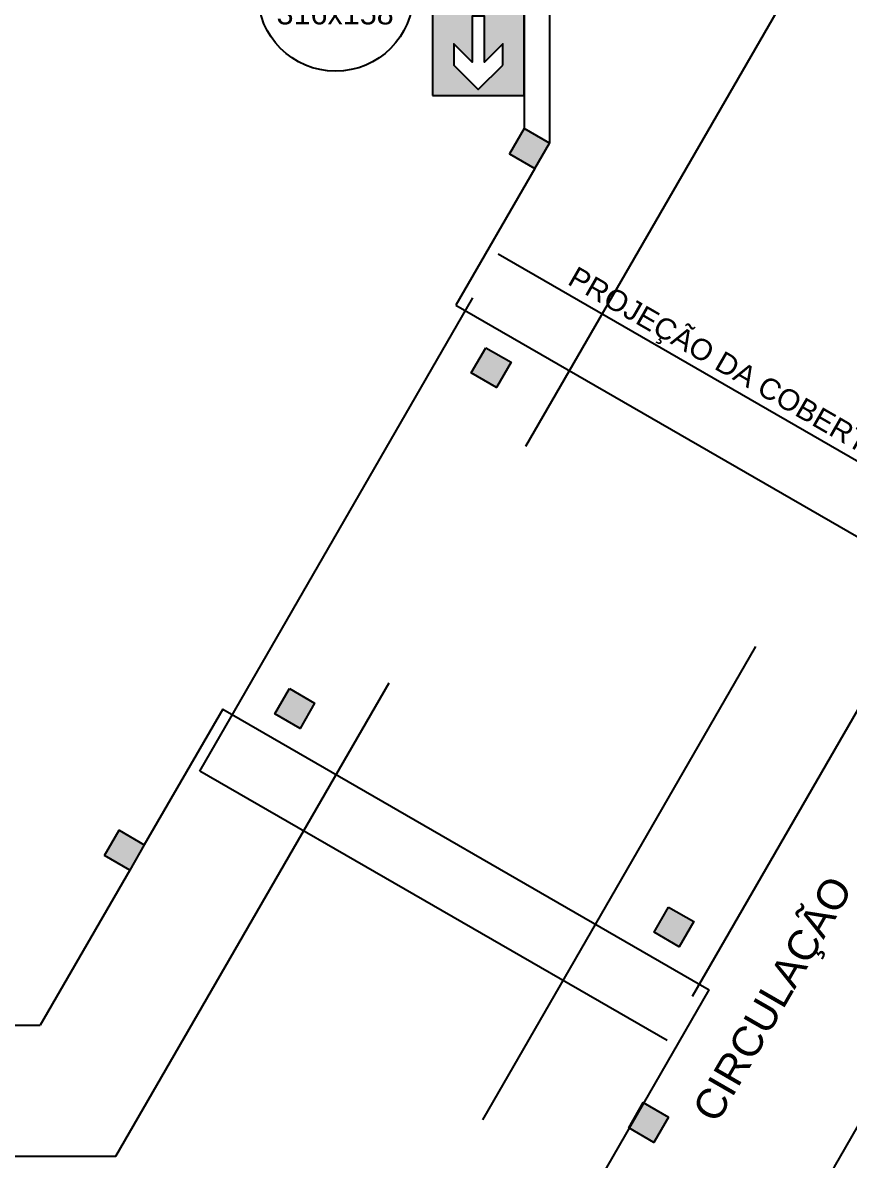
# Model space of a CAD drawing. Header units: centimetres. Extents: x 6807 to 16527, y -130 to 6110.
# Drawn here: x 12563 to 13130, y 2398 to 3178 of the extents above; entities that cross this region are included whole.
import ezdxf
from ezdxf.enums import TextEntityAlignment as Align

# ---------------------------------------------------------------- set-up
doc = ezdxf.new("R2010")
doc.units = ezdxf.units.CM
doc.header["$LTSCALE"] = 10
doc.linetypes.add('TRACEJADO_G', pattern=[0.375, 0.25, -0.125])
for name, color, linetype in [('_TERREO', 7, 'Continuous'), ('a-251', 251, 'Continuous'), ('A-COTAS', 1, 'Continuous'), ('A-PARED', 3, 'Continuous'), ('A-PAREDE', 5, 'Continuous'), ('A-PILAR', 6, 'Continuous'), ('A-PISOS-CTEL', 2, 'TRACEJADO_G'), ('A-PISOS-NIVEL', 1, 'Continuous'), ('ARQ-ALV-CORTE', 5, 'Continuous'), ('ARQ-TXT-1_050', 2, 'Continuous'), ('ARQ-TXT-1_075', 2, 'Continuous'), ('s-251', 250, 'Continuous'), ('t20_ILU', 1, 'Continuous'), ('TIPO_A-03_ILU', 3, 'Continuous')]:
    doc.layers.add(name, color=color, linetype=linetype)
doc.styles.add('ESC-50-A20', font='arial.ttf', dxfattribs={"height": 0.1})
doc.styles.add('T15', font='arial.ttf', dxfattribs={"height": 0.15})

# ---------------------------------------------------------------- blocks, each defined once
blk = doc.blocks.new('*U2')
h = blk.add_hatch(color=92)
h.dxf.hatch_style = 1
h.paths.add_polyline_path([(6.3, 0), (6.3, -6.3), (-6.3, -6.3), (-6.3, 0)])
h.paths.add_polyline_path([(1.3, -2.578), (1.3, -2.879), (1.3, -5.546), (1.655, -5.901), (2.01, -5.901), (1.655, -5.546), (2.157, -5.546), (2.512, -5.901), (5.205, -5.901), (4.85, -5.546), (4.85, -4.89), (5.702, -4.89), (4.85, -4.038), (4.85, -0.399), (1.3, -0.399)], flags=16)
h.paths.add_polyline_path([(-0.861, -2.73), (-4.011, -2.73), (-2.751, -1.47), (-4.221, -1.47), (-5.901, -3.15), (-4.221, -4.83), (-2.751, -4.83), (-4.011, -3.57), (-0.861, -3.57)], flags=16)
h.paths.add_polyline_path([(2.884, -1.58, 1), (2.218, -1.58, 1)], flags=0)
h = blk.add_hatch(color=92)
h.dxf.hatch_style = 1
h.paths.add_polyline_path([(2.218, -1.58, -1), (2.884, -1.58, -1)])
h = blk.add_hatch(color=92)
h.dxf.hatch_style = 1
h.paths.add_polyline_path([(2.558, -2.503), (2.188, -2.874), (1.3, -2.874), (1.3, -2.578), (2.065, -2.578), (2.548, -2.095, -0.198912), (2.81, -1.987), (3.84, -1.987, -0.267949), (4.16, -2.172), (4.489, -2.742, -1), (4.233, -2.89), (3.883, -2.282), (3.456, -2.282), (3.839, -2.946, -0.131652), (3.889, -3.131), (3.889, -4.353), (5.035, -4.353), (5.479, -4.797), (3.815, -4.797, -0.414214), (3.445, -4.427), (3.445, -3.719, 0.73323), (3.38, -3.699), (2.197, -5.389), (1.655, -5.389), (3.063, -3.378)])
at = {"layer": 'a-251', "color": 92}
blk.add_line((1.3, -2.578), (1.3, -2.879), dxfattribs=at)
at = {"layer": 's-251', "color": 1}
for points in [[(-6.3, -6.3), (-6.3, 0), (6.3, 0), (6.3, -6.3)], [(-4.221, -1.47), (-2.751, -1.47), (-4.011, -2.73), (-0.861, -2.73), (-0.861, -3.57), (-4.011, -3.57), (-2.751, -4.83), (-4.221, -4.83), (-5.901, -3.15)]]:
    blk.add_lwpolyline(points, close=True, dxfattribs=at)
blk.add_lwpolyline([(1.3, -2.879), (1.3, -5.546), (1.655, -5.901), (2.01, -5.901), (1.655, -5.546), (2.157, -5.546), (2.512, -5.901), (5.205, -5.901), (4.85, -5.546), (4.85, -4.89), (5.702, -4.89), (5.073, -4.261), (4.85, -4.261), (4.85, -0.399), (1.3, -0.399), (1.3, -2.578), (2.065, -2.578), (2.548, -2.095, -0.198912), (2.81, -1.987), (3.84, -1.987, -0.267949), (4.16, -2.172), (4.489, -2.742, -1), (4.233, -2.89), (3.883, -2.282), (3.456, -2.282), (3.839, -2.946, -0.131652), (3.889, -3.131), (3.889, -4.353), (5.035, -4.353), (5.479, -4.797), (3.815, -4.797, -0.414214), (3.445, -4.427), (3.445, -3.719, 0.73323), (3.38, -3.699), (2.197, -5.389), (1.655, -5.389), (3.063, -3.378), (2.558, -2.503), (2.188, -2.874), (1.3, -2.874), (1.3, -2.879), (1.3, -2.874)], format="xyb", dxfattribs=at)
blk.add_circle((2.551, -1.58), 0.333, dxfattribs=at)

msp = doc.modelspace()

# ---------------------------------------------------------------- hatches: boundary and pattern name
at = {"layer": 'A-COTAS'}
h = msp.add_hatch(color=253, dxfattribs=at)
h.set_gradient(color1=(173, 173, 173), color2=(173, 173, 173))
h.paths.add_polyline_path([(12911, 3091.9), (12899.45, 3091.9), (12897.34, 3088.24), (12911, 3080.35)])
h.paths.add_polyline_path([(12922.55, 3091.9), (12911, 3091.9), (12911, 3080.35), (12914.66, 3078.24)])
h.paths.add_polyline_path([(12911, 3103.45), (12911, 3091.9), (12922.55, 3091.9), (12924.66, 3095.56)])
h.paths.add_polyline_path([(12911, 3103.45), (12907.34, 3105.56), (12899.45, 3091.9), (12911, 3091.9)])
h.paths.add_polyline_path([(12922.55, 3311.9), (12911, 3311.9), (12911, 3300.35), (12924.66, 3308.24)])
h.paths.add_polyline_path([(12914.66, 3325.56), (12911, 3323.45), (12911, 3311.9), (12922.55, 3311.9)])
h.paths.add_polyline_path([(12911, 3323.45), (12897.34, 3315.56), (12899.45, 3311.9), (12911, 3311.9)])
h.paths.add_polyline_path([(12911, 3311.9), (12899.45, 3311.9), (12907.34, 3298.24), (12911, 3300.35)])
h.paths.add_polyline_path([(12646.68, 3789.72), (12644.56, 3793.38), (12633.02, 3793.38), (12633.02, 3781.84)])
h.paths.add_polyline_path([(12636.68, 3807.04), (12633.02, 3804.93), (12633.02, 3793.38), (12644.56, 3793.38)])
h.paths.add_polyline_path([(12633.02, 3804.93), (12619.36, 3797.04), (12621.47, 3793.38), (12633.02, 3793.38)])
h.paths.add_polyline_path([(12633.02, 3793.38), (12621.47, 3793.38), (12629.36, 3779.72), (12633.02, 3781.84)])
h.paths.add_polyline_path([(12452.49, 3903.38), (12442.49, 3903.38), (12442.49, 3893.38), (12452.49, 3893.38)])
h.paths.add_polyline_path([(12442.49, 3903.38), (12432.49, 3903.38), (12432.49, 3893.38), (12442.49, 3893.38)])
h.paths.add_polyline_path([(12442.49, 3913.38), (12432.49, 3913.38), (12432.49, 3903.38), (12442.49, 3903.38)])
h.paths.add_polyline_path([(12452.49, 3913.38), (12442.49, 3913.38), (12442.49, 3903.38), (12452.49, 3903.38)])
h.paths.add_polyline_path([(11896.52, 3903.38), (11886.52, 3903.38), (11886.52, 3893.38), (11896.52, 3893.38)])
h.paths.add_polyline_path([(11896.52, 3913.38), (11886.52, 3913.38), (11886.52, 3903.38), (11896.52, 3903.38)])
h.paths.add_polyline_path([(11886.52, 3913.38), (11876.52, 3913.38), (11876.52, 3903.38), (11886.52, 3903.38)])
h.paths.add_polyline_path([(11886.52, 3903.38), (11876.52, 3903.38), (11876.52, 3893.38), (11886.52, 3893.38)])
h.paths.add_polyline_path([(11707.55, 3793.38), (11696, 3793.38), (11696, 3781.84), (11699.66, 3779.72)])
h.paths.add_polyline_path([(11696, 3804.93), (11696, 3793.38), (11707.55, 3793.38), (11709.66, 3797.04)])
h.paths.add_polyline_path([(11696, 3804.93), (11692.34, 3807.04), (11684.45, 3793.38), (11696, 3793.38)])
h.paths.add_polyline_path([(11696, 3793.38), (11684.45, 3793.38), (11682.34, 3789.72), (11696, 3781.84)])
h.paths.add_polyline_path([(11429.56, 3311.9), (11418.02, 3311.9), (11418.02, 3300.35), (11421.68, 3298.24)])
h.paths.add_polyline_path([(11431.68, 3315.56), (11418.02, 3323.45), (11418.02, 3311.9), (11429.56, 3311.9)])
h.paths.add_polyline_path([(11418.02, 3323.45), (11414.36, 3325.56), (11406.47, 3311.9), (11418.02, 3311.9)])
h.paths.add_polyline_path([(11418.02, 3311.9), (11406.47, 3311.9), (11404.36, 3308.24), (11418.02, 3300.35)])
h.paths.add_polyline_path([(11429.56, 3091.9), (11418.02, 3091.9), (11418.02, 3080.35), (11431.68, 3088.24)])
h.paths.add_polyline_path([(11421.68, 3105.56), (11418.02, 3103.45), (11418.02, 3091.9), (11429.56, 3091.9)])
h.paths.add_polyline_path([(11418.02, 3103.45), (11404.36, 3095.56), (11406.47, 3091.9), (11418.02, 3091.9)])
h.paths.add_polyline_path([(11418.02, 3091.9), (11406.47, 3091.9), (11414.36, 3078.24), (11418.02, 3080.35)])
h = msp.add_hatch(color=253, dxfattribs=at)
h.set_gradient(color1=(173, 173, 173), color2=(173, 173, 173))
h.paths.add_polyline_path([(12881.01, 2955.19), (12898.33, 2945.19), (12888.33, 2927.86), (12871.01, 2937.86)])
h = msp.add_hatch(color=253, dxfattribs=at)
h.set_gradient(color1=(173, 173, 173), color2=(173, 173, 173))
h.paths.add_polyline_path([(12746.2, 2721.25), (12763.52, 2711.25), (12753.52, 2693.93), (12736.2, 2703.93)])
h = msp.add_hatch(color=253, dxfattribs=at)
h.set_gradient(color1=(173, 173, 173), color2=(173, 173, 173))
h.paths.add_polyline_path([(12638.02, 2619.08), (12629.36, 2624.08), (12619.36, 2606.76), (12628.02, 2601.76)])
h.paths.add_polyline_path([(12646.68, 2614.08), (12638.02, 2619.08), (12628.02, 2601.76), (12636.68, 2596.76)])
h.paths.add_polyline_path([(12452.49, 2510.42), (12432.49, 2510.42), (12432.49, 2500.42), (12452.49, 2500.42)])
h = msp.add_hatch(color=253, dxfattribs=at)
h.set_gradient(color1=(173, 173, 173), color2=(173, 173, 173))
h.paths.add_polyline_path([(13006.44, 2571.4), (13023.76, 2561.4), (13013.76, 2544.08), (12996.44, 2554.08)])
h = msp.add_hatch(color=251, dxfattribs=at)
h.set_gradient(color1=(173, 173, 173), color2=(173, 173, 173))
h.paths.add_polyline_path([(13006.41, 2427.16), (12996.41, 2409.83), (12979.09, 2419.83), (12989.09, 2437.16)])

# ---------------------------------------------------------------- linework, layer by layer
at = {"layer": 'A-PARED', "color": 251}
msp.add_lwpolyline([(13006.41, 2427.16), (12996.41, 2409.83), (12979.09, 2419.83), (12989.09, 2437.16)], close=True, dxfattribs=at)
at = {"layer": 'A-PAREDE', "color": 251}
for points in [[(12907.34, 3105.56), (12897.34, 3088.24), (12914.66, 3078.24), (12924.66, 3095.56)], [(12881.01, 2955.19), (12898.33, 2945.19), (12888.33, 2927.86), (12871.01, 2937.86)], [(12746.2, 2721.25), (12763.52, 2711.25), (12753.52, 2693.93), (12736.2, 2703.93)], [(12619.36, 2606.76), (12629.36, 2624.08), (12646.68, 2614.08), (12636.68, 2596.76)], [(12619.36, 2606.76), (12629.36, 2624.08), (12646.68, 2614.08), (12636.68, 2596.76)], [(13006.44, 2571.4), (13023.76, 2561.4), (13013.76, 2544.08), (12996.44, 2554.08)]]:
    msp.add_lwpolyline(points, close=True, dxfattribs=at)
at = {"layer": 'A-PILAR', "color": 251}
msp.add_lwpolyline([(12907.34, 3105.56), (12897.34, 3088.24), (12914.66, 3078.24), (12924.66, 3095.56)], close=True, dxfattribs=at)
at = {"layer": 'A-PISOS-CTEL', "color": 251, "linetype": 'TRACEJADO_G', "ltscale": 150}
for points in [[(12627.24, 4003.38), (11701.77, 4003.38), (11239.04, 3201.9), (11701.77, 2400.42), (12627.24, 2400.42), (13089.98, 3201.9)], [(12597.83, 1938.1), (13474.73, 3458.32), (14176.37, 3053.6), (13299.48, 1533.38)]]:
    msp.add_lwpolyline(points, close=True, dxfattribs=at)
msp.add_lwpolyline([(13005.37, 2479.88), (12684.8, 2664.63), (12889.48, 3019.55), (13210.05, 2834.8), (13005.37, 2479.88)], dxfattribs=at)
at = {"layer": 'A-PISOS-NIVEL', "color": 251}
for p, q in [((12924.66, 3308.24), (12924.66, 3095.56)), ((12907.34, 3298.24), (12907.34, 3105.56)), ((12914.66, 3078.24), (12860.45, 2984.34)), ((12860.45, 2984.34), (13194.19, 2791.84)), ((12700.45, 2707.22), (12646.68, 2614.08)), ((12700.45, 2707.22), (13034.3, 2514.64)), ((12636.68, 2596.76), (12575.28, 2490.42)), ((12720.76, 1971.09), (13034.3, 2514.64)), ((12452.49, 2490.42), (12575.28, 2490.42))]:
    msp.add_line(p, q, dxfattribs=at)
at = {"layer": 'ARQ-ALV-CORTE', "color": 251}
msp.add_lwpolyline([(13175.31, 2418.88), (13153.65, 2431.37, 0.414214), (13140, 2427.7), (13120.01, 2393.05, 0.414214), (13123.68, 2379.39), (13145.33, 2366.9)], format="xyb", dxfattribs=at)
at = {"layer": 'TIPO_A-03_ILU'}
msp.add_circle((12777.94, 3198.28, 2), 53.33, dxfattribs=at)

# ---------------------------------------------------------------- block references
at = {"layer": '_TERREO', "xscale": -10, "yscale": 10, "zscale": 10, "rotation": 269.9999999999992}
msp.add_blockref('*U2', (12907.34, 3191.3), dxfattribs=at)

# ---------------------------------------------------------------- texts
at = {"layer": 'ARQ-TXT-1_050', "color": 251, "insert": (13021.15, 2430.97), "char_height": 20.48, "attachment_point": 1, "rotation": 60.02825, "style": 'ESC-50-A20'}
msp.add_mtext_dynamic_manual_height_columns('\\pi1.5415;CIRCULAÇÃO      ', width=4.4606, gutter_width=1, heights=[0], dxfattribs=at)
at = {"layer": 'ARQ-TXT-1_075', "color": 251, "style": 'ESC-50-A20'}
msp.add_text('PROJEÇÃO DA COBERTURA', height=14.4, rotation=330.02825, dxfattribs=at).set_placement((12936.31, 2999.18, -188.97))
at = {"layer": 't20_ILU', "color": 1, "style": 'T15'}
msp.add_text('316x158', height=15, dxfattribs=at).set_placement((12777.62, 3172.57, 2), align=Align.BOTTOM_CENTER)

doc.saveas('drawing.dxf')
